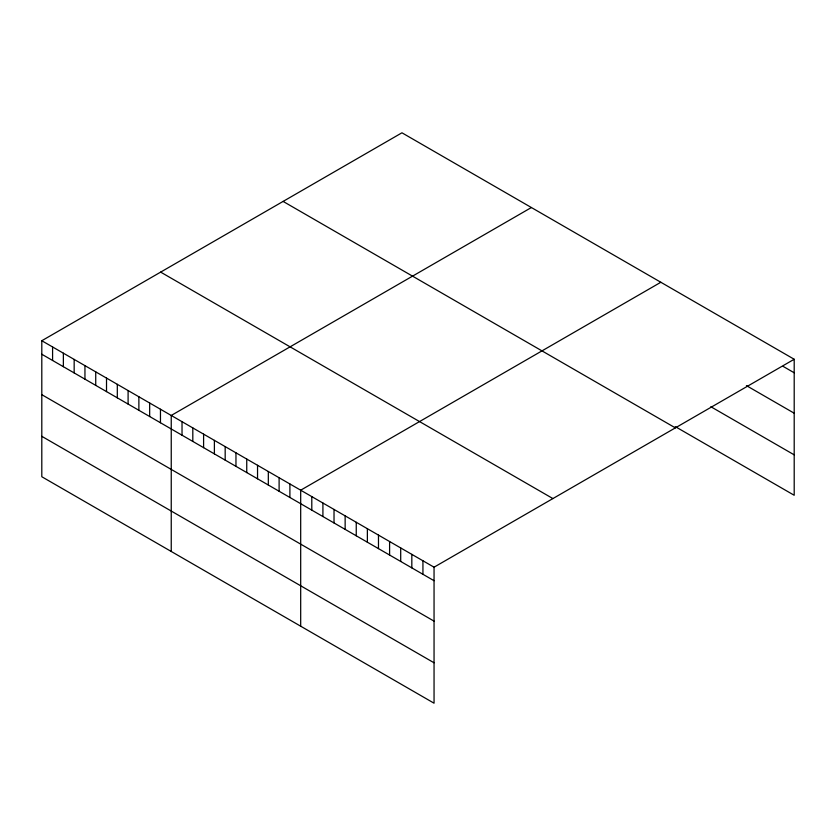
<?xml version="1.0" encoding="UTF-8"?>
<svg xmlns="http://www.w3.org/2000/svg" width="836" height="836" viewBox="0 0 836 836"><rect width="100%" height="100%" fill="white"/><g stroke="black" fill="none" stroke-linecap="round" stroke-linejoin="round"><path stroke-width="1.25" d="M41.8 340.733L434.051 567.195L434.051 703.201L41.8 476.739L41.8 340.733L401.949 132.799L794.2 359.261L794.2 495.267L675.279 426.611M531.393 207.527L171.244 415.461L171.244 551.478M660.837 282.265L300.688 490.199L300.688 626.206M434.051 567.195L794.2 359.261M783.081 366.367L794.2 372.783M746.412 385.615L794.2 413.203M710.851 406.724L794.2 454.847M283.101 201.413L675.352 427.875M160.648 272.108L552.899 498.57M41.8 354.245L434.051 580.707M41.8 394.676L434.051 621.138M41.8 436.319L434.051 662.781M422.932 560.778L422.932 574.29M411.824 554.362L411.824 567.874M400.705 547.946L400.705 561.458M389.597 541.529L389.597 555.041M378.478 535.113L378.478 548.625M367.37 528.697L367.37 542.209M356.251 522.281L356.251 535.792M345.143 515.864L345.143 529.376M334.024 509.448L334.024 522.96M322.915 503.032L322.915 516.543M311.797 496.615L311.797 510.127M289.893 483.971L289.893 497.483M279.109 477.743L279.109 491.255M268.325 471.514L268.325 485.026M257.54 465.286L257.54 478.809M246.745 459.058L246.745 472.58M235.961 452.83L235.961 466.352M225.177 446.602L225.177 460.124M214.392 440.373L214.392 453.896M203.597 434.145L203.597 447.668M192.813 427.917L192.813 441.439M182.029 421.689L182.029 435.211M160.46 409.232L160.46 422.755M149.665 403.004L149.665 416.527M138.88 396.776L138.88 410.298M128.096 390.548L128.096 404.07M117.312 384.32L117.312 397.842M106.517 378.091L106.517 391.614M95.732 371.874L95.732 385.386M84.948 365.645L84.948 379.157M74.164 359.417L74.164 372.929M63.369 353.189L63.369 366.701M52.584 346.961L52.584 360.473"/></g></svg>
